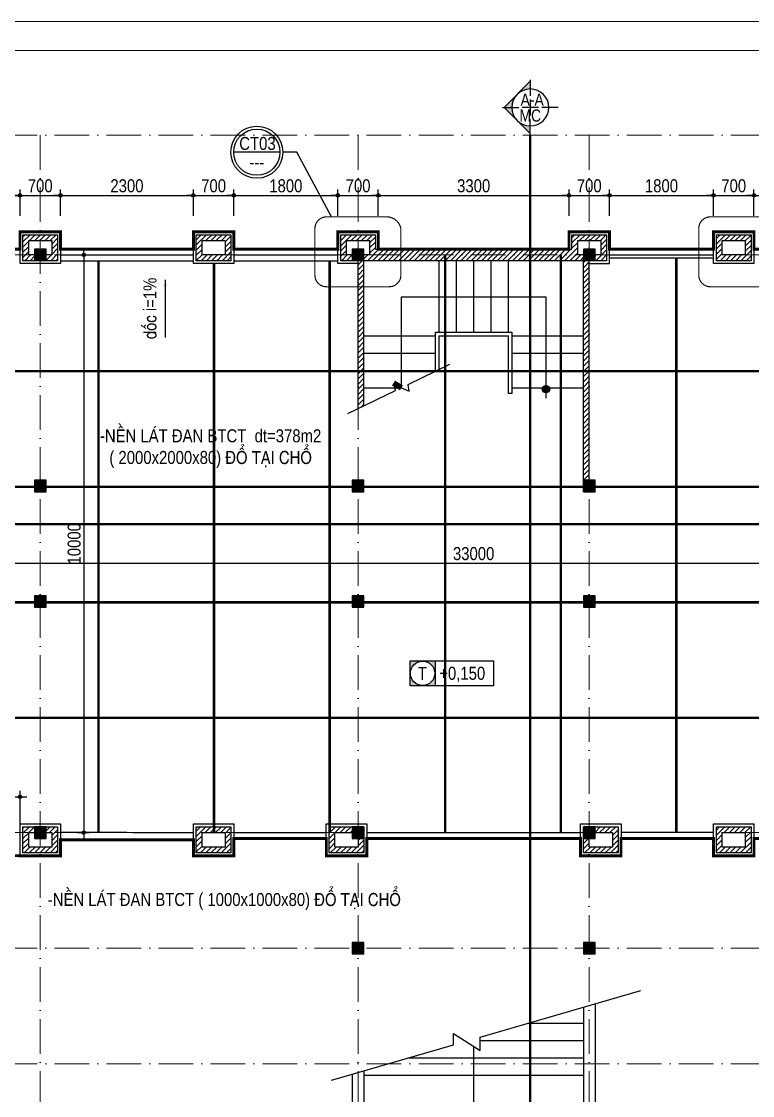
# Model space of a CAD drawing. Extents: x -1107188 to -523840, y 39692 to 514392.
# Drawn here: x -1092289 to -1079639, y 495802 to 514392 of the extents above; entities that cross this region are included whole.
import ezdxf
from ezdxf.enums import TextEntityAlignment as Align

# ---------------------------------------------------------------- set-up
doc = ezdxf.new("R2010")
doc.units = 0
doc.linetypes.add('ACAD_ISO10W100', pattern=[18, 12, -3, 0, -3])
doc.linetypes.add('DASHED2', pattern=[0.375, 0.25, -0.125])
doc.layers.get('0').update_dxf_attribs({"color": 255, "linetype": 'CONTINUOUS'})
doc.layers.get('DEFPOINTS').update_dxf_attribs({"linetype": 'CONTINUOUS'})
for name, color, linetype, lineweight in [('00-KICH THUOC', 6, 'CONTINUOUS', 9), ('CAY', 84, 'CONTINUOUS', 5), ('NET-THAY', 2, 'CONTINUOUS', 13), ('TRUC', 24, 'CONTINUOUS', 0)]:
    doc.layers.add(name, color=color, linetype=linetype, lineweight=lineweight)
for name, color, linetype in [('009', 251, 'CONTINUOUS'), ('daucat', 220, 'CONTINUOUS'), ('DIM', 1, 'CONTINUOUS'), ('KYHIEU', 3, 'CONTINUOUS'), ('TAGS', 60, 'CONTINUOUS'), ('TEXT', 7, 'CONTINUOUS'), ('TUONG', 131, 'CONTINUOUS'), ('WALL', 4, 'CONTINUOUS')]:
    doc.layers.add(name, color=color, linetype=linetype)
doc.styles.add('1', font='', dxfattribs={"height": 250})
doc.styles.add('HEL-CONDENSE', font='')
doc.styles.add('KICHTHUOC', font='', dxfattribs={"width": 0.8})
doc.styles.add('SO BV', font='', dxfattribs={"height": 200})
doc.styles.add('TEN BV', font='', dxfattribs={"height": 350})
doc.styles.add('VNI-HELVE-CONDENSE', font='')
doc.styles.add('VNI-HELVE-CONDENSEN', font='')
doc.styles.get('1').set_extended_font_data('VNI-Helve-Condense')
doc.styles.get('HEL-CONDENSE').set_extended_font_data('VNI-Helve-Condense')
doc.styles.get('KICHTHUOC').set_extended_font_data('VNI-Helve-Condense')
doc.styles.get('SO BV').set_extended_font_data('VNI-Helve-Condense')
doc.styles.get('TEN BV').set_extended_font_data('VNI-Helve-Condense', bold=True)
doc.styles.get('VNI-HELVE-CONDENSE').set_extended_font_data('VNI-Helve-Condense')
doc.styles.get('VNI-HELVE-CONDENSEN').set_extended_font_data('VNI-Helve-Condense')
doc.dimstyles.new('1-100', dxfattribs={"dimtxt": 200, "dimasz": 60, "dimexe": 0, "dimexo": 0, "dimgap": 70, "dimtad": 1, "dimtoh": 1, "dimdec": 0, "dimzin": 9, "dimdsep": 46, "dimtxsty": 'KICHTHUOC', "dimblk": 'KTHUOC', "dimcen": 15, "dimdle": 150, "dimclrd": 256, "dimclre": 256, "dimclrt": 7, "dimadec": 0, "dimazin": 0, "dimtfac": 1, "dimtdec": 0, "dimtix": 1, "dimtmove": 2, "dimatfit": 3, "dimfxl": 1, "dimtolj": 1, "dimtzin": 1, "dimarcsym": 0})
doc.dimstyles.new('D100', dxfattribs={"dimtxt": 225, "dimasz": 1.2, "dimexe": 100, "dimexo": 0, "dimgap": 50, "dimtad": 1, "dimdec": 0, "dimzin": 13, "dimdsep": 46, "dimtxsty": 'HEL-CONDENSE', "dimblk": 'D50', "dimcen": 0, "dimclrd": 1, "dimclre": 1, "dimclrt": 7, "dimadec": 0, "dimazin": 0, "dimtfac": 1, "dimtdec": 0, "dimtmove": 0, "dimatfit": 3, "dimldrblk": 'D50', "dimfxl": 1, "dimtolj": 1, "dimtzin": 13, "dimarcsym": 0})
pattern_1 = [(45, (-2400387.26, 85034.324), (-44.9012806, 44.9012806), [])]

# ---------------------------------------------------------------- blocks, each defined once
blk = doc.blocks.new('A$C27B14CF0')
at = {"layer": 'TAGS', "ltscale": 1000}
h = blk.add_hatch(color=8, dxfattribs=at)
h.paths.add_polyline_path([(250, 243), (-182, 243), (-182, -189), (250, -189)])
h.paths.add_polyline_path([(245, 27, -1), (-177, 27, -1)], flags=16)
blk.add_line((250, 243), (250, -189), dxfattribs=at)
blk.add_lwpolyline([(-182, 243), (1258, 243), (1258, -189), (-182, -189)], close=True, dxfattribs=at)
blk.add_circle((34, 27), 211, dxfattribs=at)
at = {"layer": 'TAGS', "ltscale": 1000, "style": 'VNI-HELVE-CONDENSEN'}
for p in [(-44, -84), (379, -84)]:
    blk.add_attdef('S', p, '', height=225, dxfattribs=at)
blk = doc.blocks.new('mc2')
at = {"layer": 'KYHIEU', "ltscale": 0.7}
h = blk.add_hatch(color=256, dxfattribs=at)
h.paths.add_polyline_path([(600, 400), (600, 566), (317, 283, -0.198912)])
h.paths.add_polyline_path([(200, 0, -0.198912), (317, 283), (34, 0)])
h.paths.add_polyline_path([(317, -283, -0.198912), (200, 0), (34, 0)])
h.paths.add_polyline_path([(600, -566), (600, -400, -0.198912), (317, -283)])
for p, q in [((600, 566), (34, 0)), ((600, 600), (600, 250)), ((0, 0), (350, 0)), ((600, -566), (34, 0)), ((775, 0), (425, 0)), ((600, -175), (600, 175)), ((1200, 0), (850, 0)), ((600, -600), (600, -250))]:
    blk.add_line(p, q, dxfattribs=at)
blk.add_circle((600, 0), 400, dxfattribs=at)
at = {"style": 'VNI-HELVE-CONDENSE'}
for height, p in [(300, (612, 182)), (225, (609, -187))]:
    blk.add_attdef('A', text='', height=height, dxfattribs=at).set_placement(p, align=Align.MIDDLE_CENTER)
blk = doc.blocks.new('A$C225A2996')
at = {"layer": 'WALL'}
blk.add_hatch(color=4, dxfattribs=at).paths.add_polyline_path([(531, 82), (731, 82), (731, 282), (531, 282)])
at = {"layer": 'WALL', "color": 4}
for p, q in [((531, 282), (731, 82)), ((531, 82), (731, 282))]:
    blk.add_line(p, q, dxfattribs=at)
blk.add_lwpolyline([(531, 82), (731, 82), (731, 282), (531, 282)], close=True, dxfattribs=at)
blk = doc.blocks.new('D50')
at = {"layer": 'DIM'}
blk.add_hatch(color=256, dxfattribs=at).paths.add_polyline_path([(25, 0, 1), (-25, 0, 1)])
blk.add_line((25, 0), (100, 0), dxfattribs=at)
blk.add_circle((0, 0), 25, dxfattribs=at)
blk = doc.blocks.new('*D97')
at = {"layer": 'DEFPOINTS', "color": 0, "transparency": 16777216}
for p in [(-1092314, 511382), (-1094614, 511029), (-1092314, 511029)]:
    blk.add_point(p, dxfattribs=at)
at = {"layer": 'DIM', "color": 1, "lineweight": -2, "transparency": 16777216}
for p, q in [((-1094614, 511029), (-1094614, 511482)), ((-1092314, 511029), (-1092314, 511482)), ((-1094612, 511382), (-1092315, 511382))]:
    blk.add_line(p, q, dxfattribs=at)
at = {"layer": 'DIM', "color": 1, "lineweight": -2, "transparency": 16777216, "xscale": 1.199999999999999, "yscale": 1.199999999999999, "zscale": 1.199999999999999, "rotation": 180}
blk.add_blockref('D50', (-1094614, 511382), dxfattribs=at)
at = {"layer": 'DIM', "color": 1, "lineweight": -2, "transparency": 16777216, "xscale": 1.199999999999999, "yscale": 1.199999999999999, "zscale": 1.199999999999999}
blk.add_blockref('D50', (-1092314, 511382), dxfattribs=at)
at = {"layer": 'DIM', "color": 7, "transparency": 16777216, "insert": (-1093464, 511547), "char_height": 225, "attachment_point": 5, "style": 'HEL-CONDENSE'}
blk.add_mtext('\\A1;2300', dxfattribs=at)
blk = doc.blocks.new('*D98')
at = {"layer": 'DEFPOINTS', "color": 0, "transparency": 16777216}
for p in [(-1091614, 511382), (-1092314, 511029), (-1091614, 511029)]:
    blk.add_point(p, dxfattribs=at)
at = {"layer": 'DIM', "color": 1, "lineweight": -2, "transparency": 16777216}
for p, q in [((-1092314, 511029), (-1092314, 511482)), ((-1091614, 511029), (-1091614, 511482)), ((-1092312, 511382), (-1091615, 511382))]:
    blk.add_line(p, q, dxfattribs=at)
at = {"layer": 'DIM', "color": 1, "lineweight": -2, "transparency": 16777216, "xscale": 1.199999999999999, "yscale": 1.199999999999999, "zscale": 1.199999999999999, "rotation": 180}
blk.add_blockref('D50', (-1092314, 511382), dxfattribs=at)
at = {"layer": 'DIM', "color": 1, "lineweight": -2, "transparency": 16777216, "xscale": 1.199999999999999, "yscale": 1.199999999999999, "zscale": 1.199999999999999}
blk.add_blockref('D50', (-1091614, 511382), dxfattribs=at)
at = {"layer": 'DIM', "color": 7, "transparency": 16777216, "insert": (-1091964, 511547), "char_height": 225, "attachment_point": 5, "style": 'HEL-CONDENSE'}
blk.add_mtext('\\A1;700', dxfattribs=at)
blk = doc.blocks.new('*D99')
at = {"layer": 'DEFPOINTS', "color": 0, "transparency": 16777216}
for p in [(-1089314, 511382), (-1091614, 511029), (-1089314, 511029)]:
    blk.add_point(p, dxfattribs=at)
at = {"layer": 'DIM', "color": 1, "lineweight": -2, "transparency": 16777216}
for p, q in [((-1091614, 511029), (-1091614, 511482)), ((-1089314, 511029), (-1089314, 511482)), ((-1091612, 511382), (-1089315, 511382))]:
    blk.add_line(p, q, dxfattribs=at)
at = {"layer": 'DIM', "color": 1, "lineweight": -2, "transparency": 16777216, "xscale": 1.199999999999999, "yscale": 1.199999999999999, "zscale": 1.199999999999999, "rotation": 180}
blk.add_blockref('D50', (-1091614, 511382), dxfattribs=at)
at = {"layer": 'DIM', "color": 1, "lineweight": -2, "transparency": 16777216, "xscale": 1.199999999999999, "yscale": 1.199999999999999, "zscale": 1.199999999999999}
blk.add_blockref('D50', (-1089314, 511382), dxfattribs=at)
at = {"layer": 'DIM', "color": 7, "transparency": 16777216, "insert": (-1090464, 511547), "char_height": 225, "attachment_point": 5, "style": 'HEL-CONDENSE'}
blk.add_mtext('\\A1;2300', dxfattribs=at)
blk = doc.blocks.new('*D100')
at = {"layer": 'DEFPOINTS', "color": 0, "transparency": 16777216}
for p in [(-1088614, 511382), (-1089314, 511029), (-1088614, 511029)]:
    blk.add_point(p, dxfattribs=at)
at = {"layer": 'DIM', "color": 1, "lineweight": -2, "transparency": 16777216}
for p, q in [((-1089314, 511029), (-1089314, 511482)), ((-1088614, 511029), (-1088614, 511482)), ((-1089312, 511382), (-1088615, 511382))]:
    blk.add_line(p, q, dxfattribs=at)
at = {"layer": 'DIM', "color": 1, "lineweight": -2, "transparency": 16777216, "xscale": 1.199999999999999, "yscale": 1.199999999999999, "zscale": 1.199999999999999, "rotation": 180}
blk.add_blockref('D50', (-1089314, 511382), dxfattribs=at)
at = {"layer": 'DIM', "color": 1, "lineweight": -2, "transparency": 16777216, "xscale": 1.199999999999999, "yscale": 1.199999999999999, "zscale": 1.199999999999999}
blk.add_blockref('D50', (-1088614, 511382), dxfattribs=at)
at = {"layer": 'DIM', "color": 7, "transparency": 16777216, "insert": (-1088964, 511547), "char_height": 225, "attachment_point": 5, "style": 'HEL-CONDENSE'}
blk.add_mtext('\\A1;700', dxfattribs=at)
blk = doc.blocks.new('*D101')
at = {"layer": 'DEFPOINTS', "color": 0, "transparency": 16777216}
for p in [(-1086814, 511382), (-1088614, 511029), (-1086814, 511029)]:
    blk.add_point(p, dxfattribs=at)
at = {"layer": 'DIM', "color": 1, "lineweight": -2, "transparency": 16777216}
for p, q in [((-1088614, 511029), (-1088614, 511482)), ((-1086814, 511029), (-1086814, 511482)), ((-1088612, 511382), (-1086815, 511382))]:
    blk.add_line(p, q, dxfattribs=at)
at = {"layer": 'DIM', "color": 1, "lineweight": -2, "transparency": 16777216, "xscale": 1.199999999999999, "yscale": 1.199999999999999, "zscale": 1.199999999999999, "rotation": 180}
blk.add_blockref('D50', (-1088614, 511382), dxfattribs=at)
at = {"layer": 'DIM', "color": 1, "lineweight": -2, "transparency": 16777216, "xscale": 1.199999999999999, "yscale": 1.199999999999999, "zscale": 1.199999999999999}
blk.add_blockref('D50', (-1086814, 511382), dxfattribs=at)
at = {"layer": 'DIM', "color": 7, "transparency": 16777216, "insert": (-1087714, 511547), "char_height": 225, "attachment_point": 5, "style": 'HEL-CONDENSE'}
blk.add_mtext('\\A1;1800', dxfattribs=at)
blk = doc.blocks.new('*D102')
at = {"layer": 'DEFPOINTS', "color": 0, "transparency": 16777216}
for p in [(-1086114, 511382), (-1086814, 511029), (-1086114, 511029)]:
    blk.add_point(p, dxfattribs=at)
at = {"layer": 'DIM', "color": 1, "lineweight": -2, "transparency": 16777216}
for p, q in [((-1086814, 511029), (-1086814, 511482)), ((-1086114, 511029), (-1086114, 511482)), ((-1086812, 511382), (-1086115, 511382))]:
    blk.add_line(p, q, dxfattribs=at)
at = {"layer": 'DIM', "color": 1, "lineweight": -2, "transparency": 16777216, "xscale": 1.199999999999999, "yscale": 1.199999999999999, "zscale": 1.199999999999999, "rotation": 180}
blk.add_blockref('D50', (-1086814, 511382), dxfattribs=at)
at = {"layer": 'DIM', "color": 1, "lineweight": -2, "transparency": 16777216, "xscale": 1.199999999999999, "yscale": 1.199999999999999, "zscale": 1.199999999999999}
blk.add_blockref('D50', (-1086114, 511382), dxfattribs=at)
at = {"layer": 'DIM', "color": 7, "transparency": 16777216, "insert": (-1086464, 511547), "char_height": 225, "attachment_point": 5, "style": 'HEL-CONDENSE'}
blk.add_mtext('\\A1;700', dxfattribs=at)
blk = doc.blocks.new('*D103')
at = {"layer": 'DEFPOINTS', "color": 0, "transparency": 16777216}
for p in [(-1082814, 511382), (-1086114, 511029), (-1082814, 511029)]:
    blk.add_point(p, dxfattribs=at)
at = {"layer": 'DIM', "color": 1, "lineweight": -2, "transparency": 16777216}
for p, q in [((-1086114, 511029), (-1086114, 511482)), ((-1082814, 511029), (-1082814, 511482)), ((-1086112, 511382), (-1082815, 511382))]:
    blk.add_line(p, q, dxfattribs=at)
at = {"layer": 'DIM', "color": 1, "lineweight": -2, "transparency": 16777216, "xscale": 1.199999999999999, "yscale": 1.199999999999999, "zscale": 1.199999999999999, "rotation": 180}
blk.add_blockref('D50', (-1086114, 511382), dxfattribs=at)
at = {"layer": 'DIM', "color": 1, "lineweight": -2, "transparency": 16777216, "xscale": 1.199999999999999, "yscale": 1.199999999999999, "zscale": 1.199999999999999}
blk.add_blockref('D50', (-1082814, 511382), dxfattribs=at)
at = {"layer": 'DIM', "color": 7, "transparency": 16777216, "insert": (-1084464, 511547), "char_height": 225, "attachment_point": 5, "style": 'HEL-CONDENSE'}
blk.add_mtext('\\A1;3300', dxfattribs=at)
blk = doc.blocks.new('*D104')
at = {"layer": 'DEFPOINTS', "color": 0, "transparency": 16777216}
for p in [(-1082114, 511382), (-1082814, 511029), (-1082114, 511029)]:
    blk.add_point(p, dxfattribs=at)
at = {"layer": 'DIM', "color": 1, "lineweight": -2, "transparency": 16777216}
for p, q in [((-1082814, 511029), (-1082814, 511482)), ((-1082114, 511029), (-1082114, 511482)), ((-1082812, 511382), (-1082115, 511382))]:
    blk.add_line(p, q, dxfattribs=at)
at = {"layer": 'DIM', "color": 1, "lineweight": -2, "transparency": 16777216, "xscale": 1.199999999999999, "yscale": 1.199999999999999, "zscale": 1.199999999999999, "rotation": 180}
blk.add_blockref('D50', (-1082814, 511382), dxfattribs=at)
at = {"layer": 'DIM', "color": 1, "lineweight": -2, "transparency": 16777216, "xscale": 1.199999999999999, "yscale": 1.199999999999999, "zscale": 1.199999999999999}
blk.add_blockref('D50', (-1082114, 511382), dxfattribs=at)
at = {"layer": 'DIM', "color": 7, "transparency": 16777216, "insert": (-1082464, 511547), "char_height": 225, "attachment_point": 5, "style": 'HEL-CONDENSE'}
blk.add_mtext('\\A1;700', dxfattribs=at)
blk = doc.blocks.new('*D105')
at = {"layer": 'DEFPOINTS', "color": 0, "transparency": 16777216}
for p in [(-1080314, 511382), (-1082114, 511029), (-1080314, 511029)]:
    blk.add_point(p, dxfattribs=at)
at = {"layer": 'DIM', "color": 1, "lineweight": -2, "transparency": 16777216}
for p, q in [((-1082114, 511029), (-1082114, 511482)), ((-1080314, 511029), (-1080314, 511482)), ((-1082112, 511382), (-1080315, 511382))]:
    blk.add_line(p, q, dxfattribs=at)
at = {"layer": 'DIM', "color": 1, "lineweight": -2, "transparency": 16777216, "xscale": 1.199999999999999, "yscale": 1.199999999999999, "zscale": 1.199999999999999, "rotation": 180}
blk.add_blockref('D50', (-1082114, 511382), dxfattribs=at)
at = {"layer": 'DIM', "color": 1, "lineweight": -2, "transparency": 16777216, "xscale": 1.199999999999999, "yscale": 1.199999999999999, "zscale": 1.199999999999999}
blk.add_blockref('D50', (-1080314, 511382), dxfattribs=at)
at = {"layer": 'DIM', "color": 7, "transparency": 16777216, "insert": (-1081214, 511547), "char_height": 225, "attachment_point": 5, "style": 'HEL-CONDENSE'}
blk.add_mtext('\\A1;1800', dxfattribs=at)
blk = doc.blocks.new('*D106')
at = {"layer": 'DEFPOINTS', "color": 0, "transparency": 16777216}
for p in [(-1079614, 511382), (-1080314, 511029), (-1079614, 511029)]:
    blk.add_point(p, dxfattribs=at)
at = {"layer": 'DIM', "color": 1, "lineweight": -2, "transparency": 16777216}
for p, q in [((-1080314, 511029), (-1080314, 511482)), ((-1079614, 511029), (-1079614, 511482)), ((-1080312, 511382), (-1079615, 511382))]:
    blk.add_line(p, q, dxfattribs=at)
at = {"layer": 'DIM', "color": 1, "lineweight": -2, "transparency": 16777216, "xscale": 1.199999999999999, "yscale": 1.199999999999999, "zscale": 1.199999999999999, "rotation": 180}
blk.add_blockref('D50', (-1080314, 511382), dxfattribs=at)
at = {"layer": 'DIM', "color": 1, "lineweight": -2, "transparency": 16777216, "xscale": 1.199999999999999, "yscale": 1.199999999999999, "zscale": 1.199999999999999}
blk.add_blockref('D50', (-1079614, 511382), dxfattribs=at)
at = {"layer": 'DIM', "color": 7, "transparency": 16777216, "insert": (-1079964, 511547), "char_height": 225, "attachment_point": 5, "style": 'HEL-CONDENSE'}
blk.add_mtext('\\A1;700', dxfattribs=at)
blk = doc.blocks.new('*D107')
at = {"layer": 'DEFPOINTS', "color": 0, "transparency": 16777216}
for p in [(-1077314, 511382), (-1079614, 511029), (-1077314, 511029)]:
    blk.add_point(p, dxfattribs=at)
at = {"layer": 'DIM', "color": 1, "lineweight": -2, "transparency": 16777216}
for p, q in [((-1079614, 511029), (-1079614, 511482)), ((-1077314, 511029), (-1077314, 511482)), ((-1079612, 511382), (-1077315, 511382))]:
    blk.add_line(p, q, dxfattribs=at)
at = {"layer": 'DIM', "color": 1, "lineweight": -2, "transparency": 16777216, "xscale": 1.199999999999999, "yscale": 1.199999999999999, "zscale": 1.199999999999999, "rotation": 180}
blk.add_blockref('D50', (-1079614, 511382), dxfattribs=at)
at = {"layer": 'DIM', "color": 1, "lineweight": -2, "transparency": 16777216, "xscale": 1.199999999999999, "yscale": 1.199999999999999, "zscale": 1.199999999999999}
blk.add_blockref('D50', (-1077314, 511382), dxfattribs=at)
at = {"layer": 'DIM', "color": 7, "transparency": 16777216, "insert": (-1078464, 511547), "char_height": 225, "attachment_point": 5, "style": 'HEL-CONDENSE'}
blk.add_mtext('\\A1;2300', dxfattribs=at)
blk = doc.blocks.new('A$C5F494123')
at = {"layer": 'TAGS', "color": 254, "ltscale": 1000}
blk.add_line((400, 0), (-400, 0), dxfattribs=at)
at = {"layer": 'TAGS', "ltscale": 1000}
blk.add_circle((0, 0), 450, dxfattribs=at)
at = {"layer": 'TAGS', "color": 254, "ltscale": 1000}
blk.add_circle((0, 0), 400, dxfattribs=at)
at = {"layer": 'TAGS', "ltscale": 1000, "style": 'VNI-HELVE-CONDENSEN'}
blk.add_attdef('A', (-84, 67), '', height=225, dxfattribs=at)
blk.add_attdef('A', text='', height=225, dxfattribs=at).set_placement((1, -62), align=Align.TOP_CENTER)
blk = doc.blocks.new('*D157')
at = {"layer": 'CAY', "color": 1, "lineweight": -2, "transparency": 16777216}
for p, q in [((-1091319, 510352), (-1091111, 510352)), ((-1091211, 510351), (-1091211, 500353)), ((-1091319, 500352), (-1091111, 500352))]:
    blk.add_line(p, q, dxfattribs=at)
at = {"layer": 'DEFPOINTS', "color": 0, "transparency": 16777216}
for p in [(-1091319, 510352), (-1091319, 500352), (-1091211, 500352)]:
    blk.add_point(p, dxfattribs=at)
at = {"layer": 'CAY', "color": 1, "lineweight": -2, "transparency": 16777216, "xscale": 1.199999999999999, "yscale": 1.199999999999999, "zscale": 1.199999999999999}
for p, rotation in [((-1091211, 510352), 90), ((-1091211, 500352), 270)]:
    blk.add_blockref('D50', p, dxfattribs=dict(at, rotation=rotation))
at = {"layer": 'CAY', "color": 7, "transparency": 16777216, "insert": (-1091376, 505352), "char_height": 225, "attachment_point": 5, "rotation": 90, "style": 'HEL-CONDENSE'}
blk.add_mtext('\\A1;10000', dxfattribs=at)
blk = doc.blocks.new('*D158')
at = {"layer": 'CAY', "color": 1, "lineweight": -2, "transparency": 16777216}
for p, q in [((-1100964, 505352), (-1100964, 504916)), ((-1067964, 505352), (-1067964, 504916)), ((-1100962, 505016), (-1067965, 505016))]:
    blk.add_line(p, q, dxfattribs=at)
at = {"layer": 'DEFPOINTS', "color": 0, "transparency": 16777216}
for p in [(-1100964, 505352), (-1067964, 505352), (-1067964, 505016)]:
    blk.add_point(p, dxfattribs=at)
at = {"layer": 'CAY', "color": 1, "lineweight": -2, "transparency": 16777216, "xscale": 1.199999999999999, "yscale": 1.199999999999999, "zscale": 1.199999999999999, "rotation": 180}
blk.add_blockref('D50', (-1100964, 505016), dxfattribs=at)
at = {"layer": 'CAY', "color": 1, "lineweight": -2, "transparency": 16777216, "xscale": 1.199999999999999, "yscale": 1.199999999999999, "zscale": 1.199999999999999}
blk.add_blockref('D50', (-1067964, 505016), dxfattribs=at)
at = {"layer": 'CAY', "color": 7, "transparency": 16777216, "insert": (-1084464, 505181), "char_height": 225, "attachment_point": 5, "style": 'HEL-CONDENSE'}
blk.add_mtext('\\A1;33000', dxfattribs=at)
blk = doc.blocks.new('*D167')
at = {"layer": 'DEFPOINTS', "color": 0, "transparency": 16777216}
for p in [(-1092314, 500973), (-1094864, 500452), (-1092314, 500502)]:
    blk.add_point(p, dxfattribs=at)
at = {"layer": 'DIM', "color": 1, "lineweight": -2, "transparency": 16777216}
for p, q in [((-1094864, 500452), (-1094864, 501073)), ((-1092314, 500502), (-1092314, 501073)), ((-1094862, 500973), (-1092315, 500973))]:
    blk.add_line(p, q, dxfattribs=at)
at = {"layer": 'DIM', "color": 1, "lineweight": -2, "transparency": 16777216, "xscale": 1.199999999999999, "yscale": 1.199999999999999, "zscale": 1.199999999999999, "rotation": 180}
blk.add_blockref('D50', (-1094864, 500973), dxfattribs=at)
at = {"layer": 'DIM', "color": 1, "lineweight": -2, "transparency": 16777216, "xscale": 1.199999999999999, "yscale": 1.199999999999999, "zscale": 1.199999999999999}
blk.add_blockref('D50', (-1092314, 500973), dxfattribs=at)
at = {"layer": 'DIM', "color": 7, "transparency": 16777216, "insert": (-1093589, 501138), "char_height": 225, "attachment_point": 5, "style": 'HEL-CONDENSE'}
blk.add_mtext('\\A1;2550', dxfattribs=at)
blk = doc.blocks.new('KTHUOC')
at = {"ltscale": 50}
h = blk.add_hatch(color=256, dxfattribs=at)
edge = h.paths.add_edge_path()
edge.add_line((0.28, 0.53), (-0.53, -0.28))
edge.add_arc((-0.41, -0.41), 0.175, 135, 225)
edge.add_arc((-0.41, -0.41), 0.175, 225, 315)
edge.add_line((-0.28, -0.53), (0.53, 0.28))
edge.add_arc((0.41, 0.41), 0.175, 315, 405)
edge.add_arc((0.41, 0.41), 0.175, 45, 135)
for p, q in [((0, -2), (0, 2)), ((-3, 0), (3, 0))]:
    blk.add_line(p, q)
blk.add_lwpolyline([(0.28, 0.53), (-0.53, -0.28, 0.414214), (-0.53, -0.53), (-0.53, -0.53, 0.414214), (-0.28, -0.53), (0.53, 0.28, 0.414214), (0.53, 0.53), (0.53, 0.53, 0.414214)], format="xyb", close=True)
blk = doc.blocks.new('KHUNGTEN')
at = {"color": 3, "linetype": 'Continuous'}
for points in [[(-593653, 217892), (-593653, 277292), (-509653, 277292), (-509653, 217892), (-593653, 217892)], [(-593153, 218392), (-593153, 276792), (-510153, 276792), (-510153, 218392)]]:
    blk.add_lwpolyline(points, close=True, dxfattribs=at)
at = {"style": 'TEN BV'}
for tag, p in [('TEB_BV', (-518299, 222628)), ('LOAI_BV', (-511918, 220684)), ('TL', (-512164, 219751))]:
    blk.add_attdef(tag, p, '', height=350, dxfattribs=at)
at = {"style": 'SO BV'}
for tag, p in [('SOBV', (-510673, 221020)), ('TONGSOBV', (-510673, 220591))]:
    blk.add_attdef(tag, text='', height=200, dxfattribs=at).set_placement(p, align=Align.CENTER)

msp = doc.modelspace()

# ---------------------------------------------------------------- hatches: boundary and pattern name
at = {"layer": '009'}
h = msp.add_hatch(dxfattribs=at)
h.set_pattern_fill('ANSI31', color=256, scale=20, style=0)
h.set_pattern_definition(pattern_1)
h.paths.add_polyline_path([(-1092163.57, 510601.964), (-1091763.57, 510601.964), (-1091763.57, 510351.964), (-1091863.57, 510351.964), (-1091863.57, 510251.964), (-1091663.57, 510251.964), (-1091663.57, 510701.964), (-1092263.57, 510701.964), (-1092263.57, 510251.964), (-1092063.57, 510251.964), (-1092063.57, 510351.964), (-1092163.57, 510351.964)])
h.paths.add_polyline_path([(-1089263.57, 510701.964), (-1089263.57, 510251.964), (-1088663.57, 510251.964), (-1088663.57, 510701.964)])
h.paths.add_polyline_path([(-1089163.57, 510601.964), (-1089163.57, 510351.964), (-1088763.57, 510351.964), (-1088763.57, 510601.964)], flags=16)
h = msp.add_hatch(dxfattribs=at)
h.set_pattern_fill('ANSI31', color=256, scale=20, style=0)
h.set_pattern_definition(pattern_1)
h.paths.add_polyline_path([(-1086263.57, 510601.964), (-1086263.57, 510351.964), (-1086363.57, 510351.964), (-1086363.57, 510251.964), (-1086163.57, 510251.964), (-1085723.878, 510251.964), (-1085723.878, 510451.964), (-1086163.57, 510451.964), (-1086163.57, 510701.964), (-1086763.57, 510701.964), (-1086763.57, 510251.964), (-1086563.57, 510251.964), (-1086563.57, 510351.964), (-1086663.57, 510351.964), (-1086663.57, 510601.964)])
h.paths.add_polyline_path([(-1085723.878, 510451.964), (-1085723.878, 510251.964), (-1083483.606, 510251.964), (-1083483.606, 510451.964)])
h.paths.add_polyline_path([(-1082263.57, 510351.964), (-1082363.57, 510351.964), (-1082363.57, 510251.964), (-1082163.57, 510251.964), (-1082163.57, 510701.964), (-1082763.57, 510701.964), (-1082763.57, 510451.964), (-1083483.606, 510451.964), (-1083483.606, 510251.964), (-1082763.57, 510251.964), (-1082563.57, 510251.964), (-1082563.57, 510351.964), (-1082663.57, 510351.964), (-1082663.57, 510601.964), (-1082263.57, 510601.964)])
h.paths.add_polyline_path([(-1082463.57, 510251.964), (-1082563.57, 510251.964), (-1082563.57, 506451.964), (-1082463.57, 506451.964)])
h.paths.add_polyline_path([(-1086363.57, 510251.964), (-1086463.57, 510251.964), (-1086463.57, 509800.916), (-1086363.57, 509800.916)])
h.paths.add_polyline_path([(-1086463.57, 507690.963), (-1086363.57, 507739.419), (-1086363.57, 509800.916), (-1086463.57, 509800.916)])
h.paths.add_polyline_path([(-1080263.57, 510251.964), (-1079663.57, 510251.964), (-1079663.57, 510701.964), (-1080263.57, 510701.964)])
h.paths.add_polyline_path([(-1080163.57, 510601.964), (-1079763.57, 510601.964), (-1079763.57, 510351.964), (-1080163.57, 510351.964)], flags=16)
h = msp.add_hatch(dxfattribs=at)
h.set_pattern_fill('ANSI31', color=256, scale=20, style=0)
h.set_pattern_definition(pattern_1)
h.paths.add_polyline_path([(-1086963.57, 500001.964), (-1086363.57, 500001.964), (-1086363.57, 500251.964), (-1086463.57, 500251.964), (-1086463.57, 500101.964), (-1086863.57, 500101.964), (-1086863.57, 500351.964), (-1086563.57, 500351.964), (-1086563.57, 500451.964), (-1086963.57, 500451.964)])
h.paths.add_polyline_path([(-1089263.57, 500451.964), (-1089263.57, 500001.964), (-1088663.57, 500001.964), (-1088663.57, 500451.964)])
h.paths.add_polyline_path([(-1088763.57, 500351.964), (-1088763.57, 500101.964), (-1089163.57, 500101.964), (-1089163.57, 500351.964)], flags=16)
h.paths.add_polyline_path([(-1091663.57, 500451.964), (-1091863.57, 500451.964), (-1091863.57, 500351.964), (-1091763.57, 500351.964), (-1091763.57, 500101.964), (-1092163.57, 500101.964), (-1092163.57, 500351.964), (-1092063.57, 500351.964), (-1092063.57, 500451.964), (-1092263.57, 500451.964), (-1092263.57, 500001.964), (-1091663.57, 500001.964)])
h = msp.add_hatch(dxfattribs=at)
h.set_pattern_fill('ANSI31', color=256, scale=20, style=0)
h.set_pattern_definition(pattern_1)
h.paths.add_polyline_path([(-1077263.57, 500001.964), (-1076663.57, 500001.964), (-1076663.57, 500451.964), (-1076863.57, 500451.964), (-1076863.57, 500351.964), (-1076763.57, 500351.964), (-1076763.57, 500101.964), (-1077163.57, 500101.964), (-1077163.57, 500351.964), (-1077063.57, 500351.964), (-1077063.57, 500451.964), (-1077263.57, 500451.964)])
h.paths.add_polyline_path([(-1080263.57, 500451.964), (-1080263.57, 500001.964), (-1079663.57, 500001.964), (-1079663.57, 500451.964)])
h.paths.add_polyline_path([(-1079763.57, 500351.964), (-1079763.57, 500101.964), (-1080163.57, 500101.964), (-1080163.57, 500351.964)], flags=16)
h.paths.add_polyline_path([(-1082063.57, 500351.964), (-1082063.57, 500101.964), (-1082463.57, 500101.964), (-1082463.57, 500251.964), (-1082563.57, 500251.964), (-1082563.57, 500001.964), (-1081963.57, 500001.964), (-1081963.57, 500451.964), (-1082363.57, 500451.964), (-1082363.57, 500351.964)])
at = {"layer": 'TEXT'}
h = msp.add_hatch(color=256, dxfattribs=at)
edge = h.paths.add_edge_path()
edge.add_arc((-1083213.57, 508027.78), 65.337, 0, 360)

# ---------------------------------------------------------------- linework, layer by layer
at = {"const_width": 50}
for points in [[(-1094613.57, 510451.964), (-1092313.57, 510451.964), (-1092313.57, 510751.964), (-1091613.57, 510751.964), (-1091613.57, 510451.964), (-1089313.57, 510451.964), (-1089313.57, 510751.964), (-1088613.57, 510751.964), (-1088613.57, 510451.964), (-1086813.57, 510451.964), (-1086813.57, 510751.964), (-1086113.57, 510751.964), (-1086113.57, 510451.964), (-1082813.57, 510451.964), (-1082813.57, 510751.964), (-1082113.57, 510751.964), (-1082113.57, 510451.964), (-1080313.57, 510451.964), (-1080313.57, 510751.964), (-1079613.57, 510751.964), (-1079613.57, 510451.964), (-1077313.57, 510451.964)], [(-1077313.57, 500251.964), (-1079613.57, 500251.964), (-1079613.57, 499951.964), (-1080313.57, 499951.964), (-1080313.57, 500251.964), (-1081913.57, 500251.964), (-1081913.57, 499951.964), (-1082613.57, 499951.964), (-1082613.57, 500251.964), (-1086313.57, 500251.964), (-1086313.57, 499951.964), (-1087013.57, 499951.964), (-1087013.57, 500251.964), (-1088613.57, 500251.964), (-1088613.57, 499951.964), (-1089313.57, 499951.964), (-1089313.57, 500226.964), (-1091613.57, 500226.964), (-1091613.57, 499951.964), (-1092313.57, 499951.964), (-1094863.57, 500001.964)]]:
    msp.add_lwpolyline(points, dxfattribs=at)
for points in [[(-1091613.57, 510451.964), (-1089313.57, 510451.964)], [(-1091613.57, 510351.964), (-1089313.57, 510351.964)], [(-1088613.57, 510451.964), (-1086813.57, 510451.964)], [(-1088613.57, 510351.964), (-1086813.57, 510351.964)], [(-1084963.57, 500351.964), (-1084963.57, 510351.964)], [(-1084943.57, 500351.964), (-1084943.57, 510351.964)], [(-1082963.57, 500351.964), (-1082963.57, 510351.964)], [(-1082943.57, 500351.964), (-1082943.57, 510351.964)], [(-1082113.57, 510451.964), (-1080313.57, 510451.964)], [(-1082113.57, 510351.964), (-1080313.57, 510351.964)], [(-1082113.57, 510301.964), (-1080313.57, 510301.964)], [(-1080963.57, 500351.964), (-1080963.57, 510301.964)], [(-1080943.57, 500351.964), (-1080943.57, 510301.964)], [(-1091613.57, 510251.964), (-1089313.57, 510251.964)], [(-1090963.57, 500351.964), (-1090963.57, 510251.964)], [(-1090943.57, 500351.964), (-1090943.57, 510251.964)], [(-1088963.57, 500351.964), (-1088963.57, 510201.964)], [(-1088943.57, 500351.964), (-1088943.57, 510201.964)], [(-1088613.57, 510251.964), (-1086813.57, 510251.964)], [(-1086963.57, 500351.964), (-1086963.57, 510251.964)], [(-1086943.57, 500351.964), (-1086943.57, 510251.964)], [(-1100963.57, 508351.964), (-1067963.57, 508351.964)], [(-1100963.57, 508331.964), (-1067963.57, 508331.964)], [(-1100963.57, 506351.964), (-1067963.57, 506351.964)], [(-1100963.57, 506331.964), (-1067963.57, 506331.964)], [(-1100963.57, 504351.964), (-1067963.57, 504351.964)], [(-1100963.57, 504331.964), (-1067963.57, 504331.964)], [(-1100963.57, 502351.964), (-1067963.57, 502351.964)], [(-1100963.57, 502331.964), (-1067963.57, 502331.964)], [(-1090463.57, 500351.964), (-1091613.57, 500351.964)], [(-1090363.57, 500351.964), (-1089313.57, 500351.964)], [(-1088613.57, 500351.964), (-1087013.57, 500351.964)], [(-1086313.57, 500351.964), (-1082613.57, 500351.964)], [(-1080313.57, 500351.964), (-1081913.57, 500351.964)], [(-1089313.57, 500226.964), (-1091613.57, 500226.964)], [(-1088613.57, 500251.964), (-1087013.57, 500251.964)], [(-1086313.57, 500251.964), (-1082613.57, 500251.964)], [(-1080313.57, 500251.964), (-1081913.57, 500251.964)]]:
    msp.add_lwpolyline(points)
at = {"layer": 'daucat', "linetype": 'DASHED2', "ltscale": 2000, "const_width": 40}
for points in [[(-1083483.606, 512424.22), (-1083483.606, 489595.058)], [(-1105538.263, 505688.974), (-1065692.403, 505688.974)]]:
    msp.add_lwpolyline(points, dxfattribs=at)
at = {"layer": 'daucat', "linetype": 'DASHED2', "ltscale": 500, "const_width": 20}
for points in [[(-1087011.166, 511010.311), (-1085973.878, 511010.311, -0.365937887), (-1085723.878, 510810.311), (-1085723.878, 510000.916, -0.414213562), (-1085923.878, 509800.916), (-1087011.166, 509800.916, -0.414213562), (-1087211.166, 510000.916), (-1087211.166, 510810.311, -0.414213562)], [(-1080368.457, 511010.311), (-1079331.17, 511010.311, -0.365937887), (-1079081.17, 510810.311), (-1079081.17, 510000.916, -0.414213562), (-1079281.17, 509800.916), (-1080368.457, 509800.916, -0.414213562), (-1080568.457, 510000.916), (-1080568.457, 510810.311, -0.414213562)]]:
    msp.add_lwpolyline(points, format="xyb", close=True, dxfattribs=at)
at = {"layer": 'NET-THAY', "linetype": 'ByBlock', "lineweight": -2}
for p, q in [((-1085063.57, 509011.964), (-1085063.57, 510251.964)), ((-1084763.57, 509011.964), (-1084763.57, 510251.964)), ((-1084463.57, 509011.964), (-1084463.57, 510251.964)), ((-1084463.57, 509011.964), (-1084463.57, 510251.964)), ((-1084163.57, 509011.964), (-1084163.57, 510251.964)), ((-1083863.57, 509011.964), (-1083863.57, 510251.964)), ((-1085123.57, 509011.964), (-1083803.57, 509011.964)), ((-1085123.57, 508340.28), (-1085123.57, 509011.964)), ((-1085123.57, 509011.964), (-1085123.57, 509011.964)), ((-1083803.57, 509011.964), (-1083803.57, 507951.964)), ((-1086363.57, 508951.964), (-1085123.57, 508951.964)), ((-1085063.57, 508951.964), (-1083863.57, 508951.964)), ((-1083803.57, 508951.964), (-1082563.57, 508951.964)), ((-1086363.57, 508651.964), (-1085123.57, 508651.964)), ((-1083803.57, 508651.964), (-1082563.57, 508651.964)), ((-1086363.57, 508351.964), (-1085123.57, 508351.964)), ((-1083803.57, 508351.964), (-1082563.57, 508351.964)), ((-1086363.57, 508051.964), (-1085718.57, 508051.964)), ((-1083803.57, 508051.964), (-1082563.57, 508051.964)), ((-1086563.57, 496173.551), (-1086563.57, 491901.964))]:
    msp.add_line(p, q, dxfattribs=at)
for points in [[(-1092313.57, 510751.964), (-1091613.57, 510751.964), (-1091613.57, 510201.964), (-1092313.57, 510201.964)], [(-1089313.57, 510751.964), (-1088613.57, 510751.964), (-1088613.57, 510201.964), (-1089313.57, 510201.964)], [(-1080313.57, 510751.964), (-1079613.57, 510751.964), (-1079613.57, 510201.964), (-1080313.57, 510201.964)], [(-1092313.57, 500501.964), (-1091613.57, 500501.964), (-1091613.57, 499951.964), (-1092313.57, 499951.964)], [(-1089313.57, 500501.964), (-1088613.57, 500501.964), (-1088613.57, 499951.964), (-1089313.57, 499951.964)], [(-1087013.57, 500501.964), (-1086313.57, 500501.964), (-1086313.57, 499951.964), (-1087013.57, 499951.964)], [(-1082613.57, 500501.964), (-1081913.57, 500501.964), (-1081913.57, 499951.964), (-1082613.57, 499951.964)], [(-1080313.57, 500501.964), (-1079613.57, 500501.964), (-1079613.57, 499951.964), (-1080313.57, 499951.964)]]:
    msp.add_lwpolyline(points, close=True, dxfattribs=at)
for points in [[(-1086463.57, 510201.964), (-1086813.57, 510201.964), (-1086813.57, 510751.964), (-1086113.57, 510751.964), (-1086113.57, 510451.964)], [(-1082463.57, 510201.964), (-1082113.57, 510201.964), (-1082113.57, 510751.964), (-1082813.57, 510751.964), (-1082813.57, 510451.964)], [(-1085063.57, 508369.354), (-1085063.57, 508951.964)], [(-1083863.57, 507951.964), (-1083863.57, 508951.964)], [(-1083803.57, 507951.964), (-1083863.57, 507951.964)], [(-1082563.57, 497332.453), (-1082563.57, 491901.964)], [(-1082363.57, 497390.398), (-1082363.57, 491901.964)], [(-1083531.691, 497051.964), (-1082563.57, 497051.964)], [(-1084353.986, 496751.964), (-1082563.57, 496751.964)], [(-1085602.617, 496451.964), (-1082563.57, 496451.964)], [(-1086363.57, 496231.496), (-1086363.57, 491901.964)], [(-1086363.57, 496151.964), (-1082563.57, 496151.964)]]:
    msp.add_lwpolyline(points, dxfattribs=at)
at = {"layer": 'TEXT', "color": 7, "linetype": 'ByBlock'}
msp.add_lwpolyline([(-1086925.235, 511010.311), (-1087524.853, 512129.615), (-1087766.197, 512129.615)], dxfattribs=at)
at = {"layer": 'TEXT'}
for points in [[(-1085713.57, 508054.387), (-1085713.57, 509626.964), (-1083213.57, 509626.964), (-1083213.57, 507873.706)], [(-1084463.57, 491525.375), (-1084463.57, 496652.484)]]:
    msp.add_lwpolyline(points, dxfattribs=at)
at = {"layer": 'TEXT', "const_width": 100}
msp.add_lwpolyline([(-1085851.219, 508132.961), (-1085713.57, 508051.964)], dxfattribs=at)
at = {"layer": 'TEXT'}
msp.add_circle((-1083213.57, 508027.78), 65.337, dxfattribs=at)
at = {"layer": 'TRUC', "linetype": 'ACAD_ISO10W100', "ltscale": 50}
msp.add_lwpolyline([(-1103417.555, 512424.22), (-1065647.243, 512424.22), (-1065647.243, 491322.191), (-1103417.555, 491322.191)], close=True, dxfattribs=at)
for points in [[(-1091963.57, 512424.22), (-1091963.57, 491322.191)], [(-1086463.57, 512424.22), (-1086463.57, 491322.191)], [(-1082463.57, 512424.22), (-1082463.57, 491322.191)], [(-1103417.555, 510351.964), (-1065647.243, 510351.964)], [(-1103417.555, 506351.964), (-1065647.243, 506351.964)], [(-1103417.555, 504351.964), (-1065647.243, 504351.964)], [(-1103417.555, 500351.964), (-1065647.243, 500351.964)], [(-1103417.555, 498351.964), (-1065647.243, 498351.964)], [(-1103417.555, 498351.964), (-1065647.243, 498351.964)], [(-1103417.555, 496351.964), (-1065647.243, 496351.964)]]:
    msp.add_lwpolyline(points, dxfattribs=at)
at = {"layer": 'TUONG'}
for p, q in [((-1092263.57, 510251.964), (-1092263.57, 510701.964)), ((-1092263.57, 510701.964), (-1091663.57, 510701.964)), ((-1091663.57, 510701.964), (-1091663.57, 510251.964)), ((-1089263.57, 510251.964), (-1089263.57, 510701.964)), ((-1089263.57, 510701.964), (-1088663.57, 510701.964)), ((-1088663.57, 510701.964), (-1088663.57, 510251.964)), ((-1086763.57, 510251.964), (-1086763.57, 510701.964)), ((-1086763.57, 510701.964), (-1086163.57, 510701.964)), ((-1082763.57, 510701.964), (-1082163.57, 510701.964)), ((-1082163.57, 510701.964), (-1082163.57, 510251.964)), ((-1080263.57, 510251.964), (-1080263.57, 510701.964)), ((-1080263.57, 510701.964), (-1079663.57, 510701.964)), ((-1079663.57, 510701.964), (-1079663.57, 510251.964)), ((-1092163.57, 510351.964), (-1092163.57, 510601.964)), ((-1092163.57, 510601.964), (-1091763.57, 510601.964)), ((-1091763.57, 510601.964), (-1091763.57, 510351.964)), ((-1089163.57, 510351.964), (-1089163.57, 510601.964)), ((-1089163.57, 510601.964), (-1088763.57, 510601.964)), ((-1088763.57, 510601.964), (-1088763.57, 510351.964)), ((-1086663.57, 510351.964), (-1086663.57, 510601.964)), ((-1086663.57, 510601.964), (-1086263.57, 510601.964)), ((-1086263.57, 510601.964), (-1086263.57, 510351.964)), ((-1082663.57, 510351.964), (-1082663.57, 510601.964)), ((-1082663.57, 510601.964), (-1082263.57, 510601.964)), ((-1082263.57, 510601.964), (-1082263.57, 510351.964)), ((-1080163.57, 510351.964), (-1080163.57, 510601.964)), ((-1080163.57, 510601.964), (-1079763.57, 510601.964)), ((-1079763.57, 510601.964), (-1079763.57, 510351.964)), ((-1091763.57, 510351.964), (-1092163.57, 510351.964)), ((-1088763.57, 510351.964), (-1089163.57, 510351.964)), ((-1086263.57, 510351.964), (-1086663.57, 510351.964)), ((-1082263.57, 510351.964), (-1082663.57, 510351.964)), ((-1079763.57, 510351.964), (-1080163.57, 510351.964)), ((-1091663.57, 510251.964), (-1092263.57, 510251.964)), ((-1088663.57, 510251.964), (-1089263.57, 510251.964)), ((-1086163.57, 510251.964), (-1086763.57, 510251.964)), ((-1082163.57, 510251.964), (-1082763.57, 510251.964)), ((-1079663.57, 510251.964), (-1080263.57, 510251.964)), ((-1092263.57, 500001.964), (-1092263.57, 500451.964)), ((-1092263.57, 500451.964), (-1091663.57, 500451.964)), ((-1091663.57, 500451.964), (-1091663.57, 500001.964)), ((-1089263.57, 500001.964), (-1089263.57, 500451.964)), ((-1089263.57, 500451.964), (-1088663.57, 500451.964)), ((-1088663.57, 500451.964), (-1088663.57, 500001.964)), ((-1086963.57, 500001.964), (-1086963.57, 500451.964)), ((-1086963.57, 500451.964), (-1086363.57, 500451.964)), ((-1086363.57, 500451.964), (-1086363.57, 500001.964)), ((-1082563.57, 500001.964), (-1082563.57, 500451.964)), ((-1082563.57, 500451.964), (-1081963.57, 500451.964)), ((-1081963.57, 500451.964), (-1081963.57, 500001.964)), ((-1080263.57, 500001.964), (-1080263.57, 500451.964)), ((-1080263.57, 500451.964), (-1079663.57, 500451.964)), ((-1079663.57, 500451.964), (-1079663.57, 500001.964)), ((-1092163.57, 500101.964), (-1092163.57, 500351.964)), ((-1092163.57, 500351.964), (-1091763.57, 500351.964)), ((-1091763.57, 500351.964), (-1091763.57, 500101.964)), ((-1089163.57, 500101.964), (-1089163.57, 500351.964)), ((-1089163.57, 500351.964), (-1088763.57, 500351.964)), ((-1088763.57, 500351.964), (-1088763.57, 500101.964)), ((-1086863.57, 500101.964), (-1086863.57, 500351.964)), ((-1086863.57, 500351.964), (-1086463.57, 500351.964)), ((-1086463.57, 500351.964), (-1086463.57, 500101.964)), ((-1082463.57, 500101.964), (-1082463.57, 500351.964)), ((-1082463.57, 500351.964), (-1082063.57, 500351.964)), ((-1082063.57, 500351.964), (-1082063.57, 500101.964)), ((-1080163.57, 500101.964), (-1080163.57, 500351.964)), ((-1080163.57, 500351.964), (-1079763.57, 500351.964)), ((-1079763.57, 500351.964), (-1079763.57, 500101.964)), ((-1091763.57, 500101.964), (-1092163.57, 500101.964)), ((-1088763.57, 500101.964), (-1089163.57, 500101.964)), ((-1086463.57, 500101.964), (-1086863.57, 500101.964)), ((-1082063.57, 500101.964), (-1082463.57, 500101.964)), ((-1079763.57, 500101.964), (-1080163.57, 500101.964)), ((-1091663.57, 500001.964), (-1092263.57, 500001.964)), ((-1088663.57, 500001.964), (-1089263.57, 500001.964)), ((-1086363.57, 500001.964), (-1086963.57, 500001.964)), ((-1081963.57, 500001.964), (-1082563.57, 500001.964)), ((-1079663.57, 500001.964), (-1080263.57, 500001.964))]:
    msp.add_line(p, q, dxfattribs=at)
for points in [[(-1086163.57, 510701.964), (-1086163.57, 510451.964), (-1082763.57, 510451.964), (-1082763.57, 510701.964)], [(-1086463.57, 507690.963), (-1086463.57, 510476.964)], [(-1082463.57, 506251.964), (-1082463.57, 510476.964)], [(-1086363.57, 507739.419), (-1086363.57, 510276.964)], [(-1082763.57, 510251.964), (-1086363.57, 510251.964)], [(-1082563.57, 506251.964), (-1082563.57, 510276.964)], [(-1086640.446, 507605.255), (-1085815.357, 508005.064), (-1085831.924, 508102.032), (-1085580.664, 507995.135), (-1085600.176, 508109.334), (-1084877.362, 508459.584)], [(-1086925.706, 496068.631), (-1084813.322, 496680.643), (-1084813.322, 496877.388), (-1084353.986, 496582.017), (-1084353.986, 496813.724), (-1081573.484, 497619.306)]]:
    msp.add_lwpolyline(points, dxfattribs=at)

# ---------------------------------------------------------------- block references
at = {"layer": '00-KICH THUOC'}
msp.add_blockref('KHUNGTEN', (-513535.14, 237100), dxfattribs=at)
at = {"layer": 'KYHIEU', "ltscale": 0.7}
ref = msp.add_blockref('mc2', (-1083963.606, 512904.22), dxfattribs=dict(at, xscale=-0.8000000007450581, yscale=0.7999999995809048, zscale=0.8, rotation=180))
ref.add_attrib('A', 'MC', dxfattribs={"layer": '0', "height": 210, "style": 'VNI-HELVE-CONDENSE'}).set_placement((-1083483.977, 512764.22), align=Align.MIDDLE_CENTER)
ref.add_attrib('A', 'A-A', dxfattribs={"layer": '0', "height": 210, "style": 'VNI-HELVE-CONDENSE'}).set_placement((-1083451.686, 513037.326), align=Align.MIDDLE_CENTER)
at = {"layer": 'TAGS', "ltscale": 1000}
ref = msp.add_blockref('A$C5F494123', (-1088216.197, 512129.615), dxfattribs=at)
ref.add_attrib('A', '---', dxfattribs={"color": 7, "ltscale": 1000, "height": 225, "style": 'VNI-HELVE-CONDENSEN'}).set_placement((-1088215.052, 512067.928), align=Align.TOP_CENTER)
ref.add_attrib('A', 'CT03', (-1088520.189, 512168.212), dxfattribs={"color": 7, "ltscale": 1000, "height": 225, "style": 'VNI-HELVE-CONDENSEN'})
ref = msp.add_blockref('A$C27B14CF0', (-1085381.441, 503081.812), dxfattribs=at)
ref.add_attrib('S', 'T', (-1085429.812, 502993.219), dxfattribs={"color": 7, "ltscale": 1000, "height": 225, "style": 'VNI-HELVE-CONDENSEN'})
ref.add_attrib('S', '+0,150', (-1085059.704, 502998.155), dxfattribs={"color": 7, "ltscale": 1000, "height": 225, "style": 'VNI-HELVE-CONDENSEN'})
at = {"layer": 'TUONG', "color": 4}
for p in [(-1092594.961, 510170.331), (-1087094.961, 510170.331), (-1083094.961, 510170.331), (-1092594.961, 506170.331), (-1087094.961, 506170.331), (-1083094.961, 506170.331), (-1092594.961, 504170.331), (-1087094.961, 504170.331), (-1083094.961, 504170.331), (-1092594.961, 500170.331), (-1087094.961, 500170.331), (-1083094.961, 500170.331), (-1087094.961, 498170.331), (-1083094.961, 498170.331)]:
    msp.add_blockref('A$C225A2996', p, dxfattribs=at)

# ---------------------------------------------------------------- texts
at = {"layer": 'TEXT', "insert": (-1090177.621, 509425.79), "char_height": 225, "attachment_point": 2, "rotation": 90, "style": '1'}
msp.add_mtext('doác i=1%', dxfattribs=at)
at = {"layer": 'TEXT', "char_height": 225, "attachment_point": 2, "style": '1'}
for s, insert in [('-NEÀN LAÙT ÑAN BTCT  dt=378m2\\P( 2000x2000x80) ÑOÅ TAÏI CHOÅ', (-1089015.671, 507333.379)), ('-NEÀN LAÙT ÑAN BTCT ( 1000x1000x80) ÑOÅ TAÏI CHOÅ', (-1088778.228, 499307.187))]:
    msp.add_mtext(s, dxfattribs=dict(at, insert=insert))

# ---------------------------------------------------------------- dimensions: what is measured, and where the dimension line sits
at = {"layer": 'CAY'}
dim = msp.add_linear_dim(base=(-1091210.825, 500351.964), p1=(-1091319.019, 510351.964), p2=(-1091319.019, 500351.964), angle=90, dimstyle='D100', dxfattribs=at)
dim.commit()
dim.dimension.update_dxf_attribs({"geometry": '*D157', "text_midpoint": (-1091375.725, 505351.964)})
dim = msp.add_linear_dim(base=(-1067963.57, 505015.632), p1=(-1100963.57, 505351.964), p2=(-1067963.57, 505351.964), dimstyle='D100', dxfattribs=at)
dim.commit()
dim.dimension.update_dxf_attribs({"geometry": '*D158', "text_midpoint": (-1084463.57, 505180.532)})
at = {"layer": 'DIM'}
for base, p1, p2, picture, middle in [((-1092313.57, 511381.939), (-1094613.57, 511029.104), (-1092313.57, 511029.104), '*D97', (-1093463.57, 511546.839)), ((-1091613.57, 511381.939), (-1092313.57, 511029.104), (-1091613.57, 511029.104), '*D98', (-1091963.57, 511546.839)), ((-1089313.57, 511381.939), (-1091613.57, 511029.104), (-1089313.57, 511029.104), '*D99', (-1090463.57, 511546.839)), ((-1088613.57, 511381.939), (-1089313.57, 511029.104), (-1088613.57, 511029.104), '*D100', (-1088963.57, 511546.839)), ((-1086813.57, 511381.939), (-1088613.57, 511029.104), (-1086813.57, 511029.104), '*D101', (-1087713.57, 511546.839)), ((-1086113.57, 511381.939), (-1086813.57, 511029.104), (-1086113.57, 511029.104), '*D102', (-1086463.57, 511546.839)), ((-1082813.57, 511381.939), (-1086113.57, 511029.104), (-1082813.57, 511029.104), '*D103', (-1084463.57, 511546.839)), ((-1082113.57, 511381.939), (-1082813.57, 511029.104), (-1082113.57, 511029.104), '*D104', (-1082463.57, 511546.839)), ((-1080313.57, 511381.939), (-1082113.57, 511029.104), (-1080313.57, 511029.104), '*D105', (-1081213.57, 511546.839)), ((-1079613.57, 511381.939), (-1080313.57, 511029.104), (-1079613.57, 511029.104), '*D106', (-1079963.57, 511546.839)), ((-1077313.57, 511381.939), (-1079613.57, 511029.104), (-1077313.57, 511029.104), '*D107', (-1078463.57, 511546.839)), ((-1092313.57, 500973.299), (-1094863.57, 500451.964), (-1092313.57, 500501.964), '*D167', (-1093588.57, 501138.199))]:
    dim = msp.add_linear_dim(base=base, p1=p1, p2=p2, dimstyle='D100', override={"dimtmove": 1}, dxfattribs=at)
    dim.commit()
    dim.dimension.update_dxf_attribs({"geometry": picture, "text_midpoint": middle})

# ---------------------------------------------------------------- leaders
msp.add_leader([(-1089799.653, 509921.109), (-1089799.653, 508920.679)], dimstyle='1-100', override={"dimasz": 100, "dimgap": 70, "dimtad": 0})

doc.saveas('drawing.dxf')
